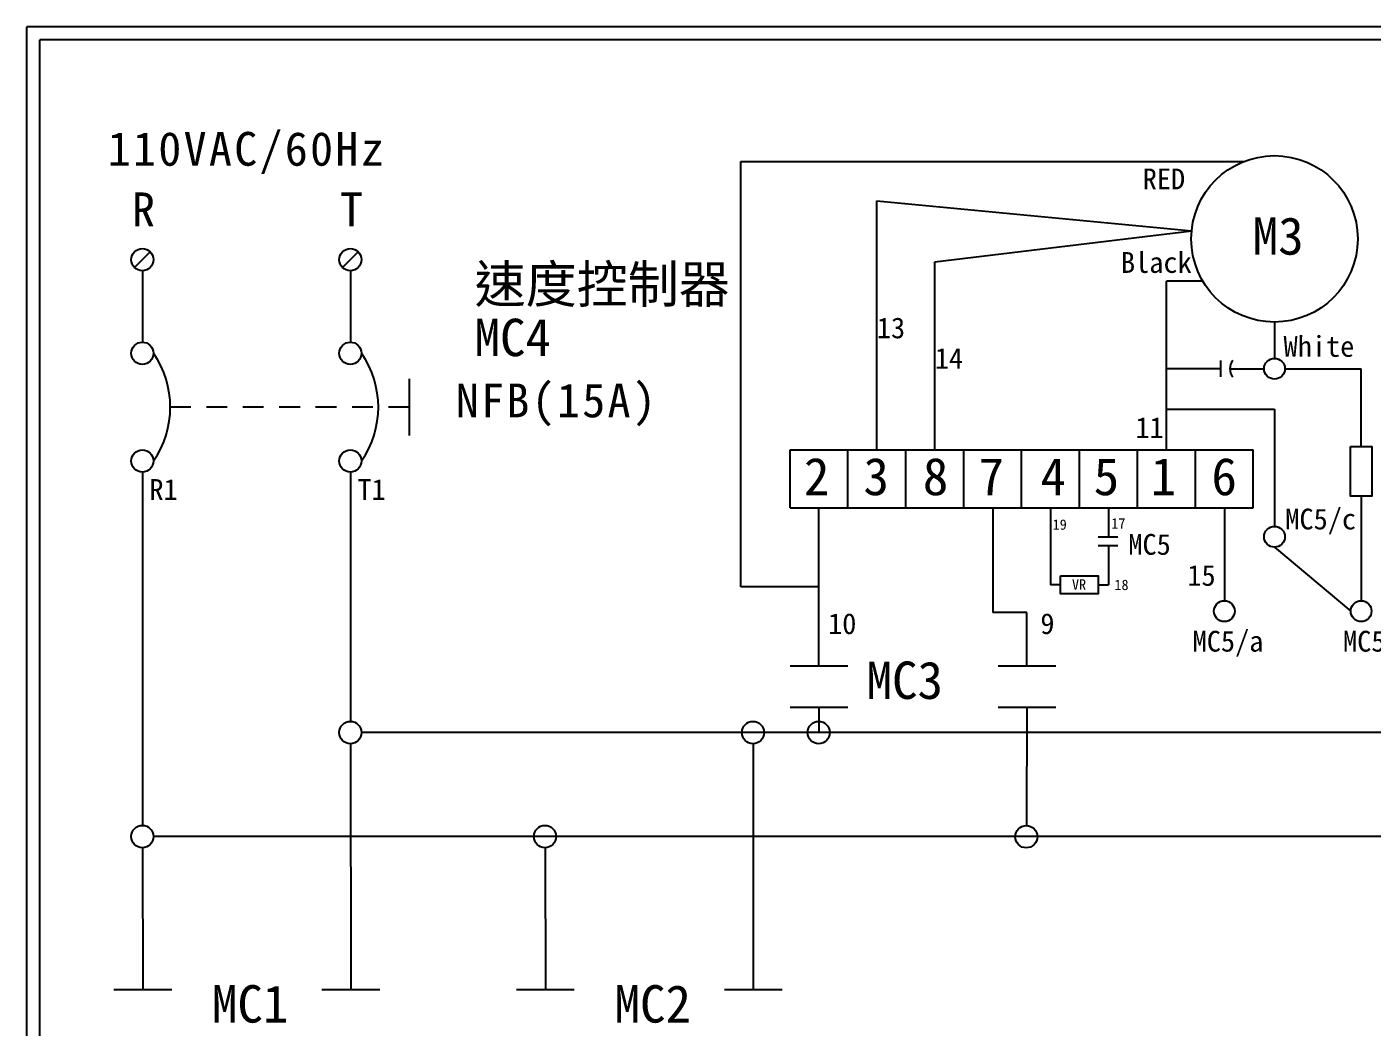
# Model space of a CAD drawing. Extents: x 10 to 297, y 3 to 207.
# Drawn here: x 10 to 139.3, y 110.8 to 207 of the extents above; entities that cross this region are included whole.
import ezdxf

# ---------------------------------------------------------------- set-up
doc = ezdxf.new("R2010")
doc.units = 0
doc.linetypes.add('HIDDEN9', pattern=[3.5, 2, -1.5])
doc.layers.get('0').update_dxf_attribs({"linetype": 'CONTINUOUS'})
doc.layers.add('圖框層', color=7, linetype='CONTINUOUS')
doc.layers.add('標尺寸層', color=3, linetype='CONTINUOUS')
doc.styles.add('STSL', font='KAIU.TTF')
doc.styles.add('標楷體', font='KAIU.TTF')

msp = doc.modelspace()

# ---------------------------------------------------------------- linework, layer by layer
for p, q in [((21.85, 185.35), (20.34, 183.83)), ((41.85, 185.35), (40.34, 183.83)), ((21.1, 164.1), (21.12, 130.19)), ((41.1, 164.1), (41.12, 140.19)), ((146.15, 139.12), (42.17, 139.12)), ((41.12, 138.05), (41.14, 114.4)), ((79.83, 138.05), (79.84, 114.4)), ((21.12, 128.05), (21.14, 114.4)), ((168.99, 129.12), (22.17, 129.12)), ((59.83, 128.05), (59.85, 114.4))]:
    msp.add_line(p, q)
at = {"color": 7, "linetype": 'HIDDEN9'}
msp.add_line((46.76, 170.41), (23.79, 170.41), dxfattribs=at)
for centre, radius in [((129.95, 186.59), 8), ((21.1, 184.59), 1.07), ((41.1, 184.59), 1.07), ((21.1, 175.59), 1.07), ((41.1, 175.59), 1.07), ((21.1, 165.23), 1.07), ((41.1, 165.23), 1.07), ((41.1, 139.12), 1.07), ((79.81, 139.12), 1.07), ((86.13, 139.12), 1.07), ((21.1, 129.12), 1.07), ((59.81, 129.12), 1.07), ((106.09, 129.1), 1.07)]:
    msp.add_circle(centre, radius)
at = {"color": 7}
for centre in [(14.74, 170.41), (34.74, 170.41)]:
    msp.add_arc(centre, 9.05, 325.1286, 34.8714, dxfattribs=at)
at = {"layer": '圖框層', "color": 7}
for p, q in [((297, 206.97), (10, 206.97)), ((10, 3), (10, 206.97)), ((295.75, 205.72), (11.25, 205.72)), ((11.25, 4.25), (11.25, 205.72))]:
    msp.add_line(p, q, dxfattribs=at)
at = {"layer": '標尺寸層', "color": 7}
for p, q in [((78.63, 153.13), (78.63, 194.03)), ((78.63, 194.03), (127.01, 194.03)), ((91.72, 166.3), (91.72, 190.23)), ((91.72, 190.23), (121.99, 187.35)), ((97.29, 184.37), (121.99, 187.35)), ((97.29, 166.3), (97.29, 184.37)), ((21.1, 183.52), (21.1, 176.66)), ((41.1, 183.52), (41.1, 176.66)), ((123.05, 182.51), (119.56, 182.51)), ((119.56, 166.3), (119.56, 182.51)), ((129.95, 178.59), (129.95, 175.1)), ((124.77, 174.89), (124.77, 173.32)), ((124.77, 174.1), (119.56, 174.1)), ((125.67, 174.1), (128.95, 174.1)), ((130.95, 174.1), (138.28, 174.1)), ((138.28, 166.63), (138.28, 174.1)), ((46.76, 173.14), (46.76, 167.68)), ((119.59, 170.22), (129.95, 170.22)), ((129.95, 170.22), (129.95, 158.94)), ((83.37, 160.73), (83.37, 166.3)), ((83.37, 166.3), (88.94, 166.3)), ((88.94, 160.73), (88.94, 166.3)), ((88.94, 160.73), (88.94, 166.3)), ((88.94, 166.3), (94.5, 166.3)), ((94.5, 160.73), (94.5, 166.3)), ((94.5, 160.73), (94.5, 166.3)), ((94.5, 166.3), (100.07, 166.3)), ((100.07, 160.73), (100.07, 166.3)), ((100.07, 160.73), (100.07, 166.3)), ((100.07, 166.3), (105.64, 166.3)), ((105.64, 160.73), (105.64, 166.3)), ((105.64, 160.73), (105.64, 166.3)), ((105.64, 166.3), (111.21, 166.3)), ((111.21, 160.73), (111.21, 166.3)), ((111.21, 160.73), (111.21, 166.3)), ((111.21, 166.3), (116.78, 166.3)), ((116.78, 160.73), (116.78, 166.3)), ((116.78, 160.73), (116.78, 166.3)), ((116.78, 166.3), (122.34, 166.3)), ((122.34, 160.73), (122.34, 166.3)), ((122.34, 160.73), (122.34, 166.3)), ((122.34, 166.3), (127.91, 166.3)), ((127.91, 160.73), (127.91, 166.3)), ((21.1, 164.16), (21.1, 164.1)), ((41.1, 164.16), (41.1, 164.1)), ((138.28, 161.86), (138.28, 151.79)), ((83.37, 160.73), (88.94, 160.73)), ((86.15, 145.52), (86.15, 160.73)), ((88.94, 160.73), (94.5, 160.73)), ((94.5, 160.73), (100.07, 160.73)), ((100.07, 160.73), (105.64, 160.73)), ((102.86, 160.73), (102.86, 150.65)), ((105.64, 160.73), (111.21, 160.73)), ((108.42, 160.73), (108.42, 153.33)), ((111.21, 160.73), (116.78, 160.73)), ((113.99, 160.73), (113.99, 157.94)), ((116.78, 160.73), (122.34, 160.73)), ((122.34, 160.73), (127.91, 160.73)), ((125.13, 160.73), (125.13, 151.79)), ((113, 157.94), (114.9, 157.94)), ((113, 157.1), (114.9, 157.1)), ((113.99, 157.1), (113.99, 153.33)), ((129.95, 156.94), (137.28, 150.79)), ((86.15, 153.13), (78.63, 153.13)), ((109.39, 153.33), (108.42, 153.33)), ((113.01, 153.33), (113.99, 153.33)), ((106.15, 150.65), (102.86, 150.65)), ((106.15, 145.52), (106.15, 150.65)), ((83.37, 145.52), (88.94, 145.52)), ((103.37, 145.52), (108.94, 145.52)), ((83.37, 141.55), (88.94, 141.55)), ((86.14, 141.55), (86.13, 139.12)), ((103.37, 141.55), (108.94, 141.55)), ((106.14, 141.55), (106.11, 130.17)), ((18.35, 114.4), (23.92, 114.4)), ((38.35, 114.4), (43.92, 114.4)), ((57.06, 114.4), (62.63, 114.4)), ((77.06, 114.4), (82.63, 114.4))]:
    msp.add_line(p, q, dxfattribs=at)
for points in [[(137.26, 166.63), (139.3, 166.63), (139.3, 161.86), (137.26, 161.86)], [(109.39, 154.19), (113.01, 154.19), (113.01, 152.46), (109.39, 152.46)]]:
    msp.add_lwpolyline(points, close=True, dxfattribs=at)
for centre in [(129.95, 174.1), (129.95, 157.94), (125.13, 150.79), (138.28, 150.79)]:
    msp.add_circle(centre, 1, dxfattribs=at)
msp.add_arc((126.85, 174.1), 1.19, 138.7324, 221.2676, dxfattribs=at)

# ---------------------------------------------------------------- texts
at = {"color": 0, "char_height": 3.25, "style": '標楷體'}
for s, insert, width, attachment_point in [('\\pt6.5;{\\T1.1;110VAC/60Hz}', (17.77, 196.87), 35.213, 1), ('\\pt6.5;{\\T1.1;R}', (20.1, 191.05), 2, 1), ('\\pt6.5;{\\T1.1;T}', (40.1, 191.05), 2, 1), ('\\pt6.5;{\\T1.1;NFB(15A)}', (60.96, 172.68), 24.6072, 2)]:
    msp.add_mtext(s, dxfattribs=dict(at, insert=insert, width=width, attachment_point=attachment_point))
at = {"layer": '圖框層', "color": 4, "style": 'STSL'}
for s, height, p in [('RED', 2, (117.28, 191.35)), ('M3', 3.6, (127.86, 185.07)), ('Black', 2, (115.19, 183.32)), ('速度控制器', 3.6, (53.04, 180.44)), ('MC4', 3.6, (53.04, 175.31)), ('13', 2, (91.72, 177.03)), ('White', 2, (130.82, 175.25)), ('14', 2, (97.29, 174.1)), ('11', 2, (116.58, 167.44)), ('2', 3.6, (84.71, 161.94)), ('3', 3.6, (90.43, 161.94)), ('8', 3.6, (96.14, 161.94)), ('7', 3.6, (101.5, 161.94)), ('4', 3.6, (107.45, 161.94)), ('5', 3.6, (112.57, 161.94)), ('1', 3.6, (118.05, 161.94)), ('6', 3.6, (123.89, 161.94)), ('R1', 2, (21.78, 161.49)), ('T1', 2, (41.78, 161.49)), ('MC5/c', 2, (130.99, 158.65)), ('19', 1, (108.62, 158.62)), ('17', 1, (114.26, 158.73)), ('MC5', 2, (115.9, 156.21)), ('15', 2, (121.57, 153.23)), ('VR', 1, (110.48, 152.85)), ('18', 1, (114.56, 152.82)), ('10', 2, (87.03, 148.59)), ('9', 2, (107.44, 148.59)), ('MC5/a', 2, (122.08, 146.9)), ('MC5/b', 2, (136.54, 146.9)), ('MC3', 3.6, (90.73, 142.35)), ('MC1', 3.6, (27.79, 111.23)), ('MC2', 3.6, (66.5, 111.23))]:
    msp.add_text(s, height=height, dxfattribs=at).set_placement(p)

doc.saveas('drawing.dxf')
